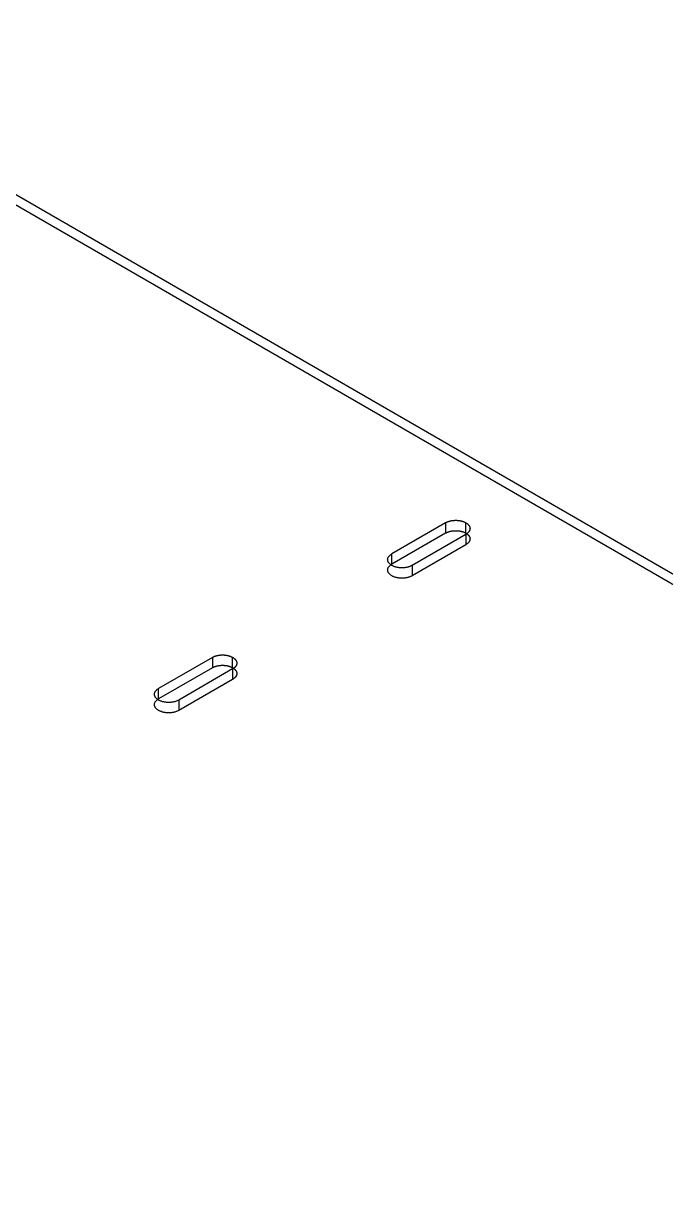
# Model space of a CAD drawing. Header units: inches. Extents: x 4 to 268, y 4 to 172.
# Drawn here: x 88.15 to 92.48, y 27.05 to 34.89 of the extents above; entities that cross this region are included whole.
import ezdxf

# ---------------------------------------------------------------- set-up
doc = ezdxf.new("R2010")
doc.units = ezdxf.units.IN
doc.header["$MEASUREMENT"] = 0

msp = doc.modelspace()

# ---------------------------------------------------------------- linework, layer by layer
at = {"layer": 'OUTLINE'}
for p, q in [((86.0963, 34.8889), (101.9302, 25.7469)), ((86.0963, 34.8191), (101.9302, 25.6771)), ((90.9948, 31.5212), (90.632, 31.3117)), ((90.9948, 31.5212), (90.9965, 31.5221)), ((90.9948, 31.5212), (90.9948, 31.4514)), ((90.9965, 31.5221), (90.9983, 31.5231)), ((90.9983, 31.5231), (91, 31.524)), ((91, 31.524), (91.0018, 31.5248)), ((91.0018, 31.5248), (91.0037, 31.5257)), ((91.0037, 31.5257), (91.0056, 31.5265)), ((91.0056, 31.5265), (91.0075, 31.5273)), ((91.0075, 31.5273), (91.0094, 31.5281)), ((91.0094, 31.5281), (91.0114, 31.5288)), ((91.0114, 31.5288), (91.0134, 31.5295)), ((91.0134, 31.5295), (91.0154, 31.5302)), ((91.0154, 31.5302), (91.0175, 31.5309)), ((91.0175, 31.5309), (91.0196, 31.5315)), ((91.0196, 31.5315), (91.0217, 31.5321)), ((91.0217, 31.5321), (91.0239, 31.5327)), ((91.0239, 31.5327), (91.026, 31.5332)), ((91.026, 31.5332), (91.0282, 31.5337)), ((91.0282, 31.5337), (91.0304, 31.5342)), ((91.0304, 31.5342), (91.0327, 31.5346)), ((91.0327, 31.5346), (91.0349, 31.5351)), ((91.0349, 31.5351), (91.0372, 31.5354)), ((91.0372, 31.5354), (91.0395, 31.5358)), ((91.0395, 31.5358), (91.0418, 31.5361)), ((91.0418, 31.5361), (91.0441, 31.5364)), ((91.0441, 31.5364), (91.0464, 31.5366)), ((91.0464, 31.5366), (91.0487, 31.5368)), ((91.0487, 31.5368), (91.0511, 31.537)), ((91.0511, 31.537), (91.0534, 31.5372)), ((91.0534, 31.5372), (91.0558, 31.5373)), ((91.0558, 31.5373), (91.0581, 31.5374)), ((91.0581, 31.5374), (91.0605, 31.5374)), ((91.0605, 31.5374), (91.0629, 31.5374)), ((91.0629, 31.5374), (91.0652, 31.5374)), ((91.0652, 31.5374), (91.0676, 31.5374)), ((91.0676, 31.5374), (91.0699, 31.5373)), ((91.0699, 31.5373), (91.0723, 31.5372)), ((91.0723, 31.5372), (91.0746, 31.537)), ((91.0746, 31.537), (91.077, 31.5368)), ((91.077, 31.5368), (91.0793, 31.5366)), ((91.0793, 31.5366), (91.0816, 31.5364)), ((91.0816, 31.5364), (91.0839, 31.5361)), ((91.0839, 31.5361), (91.0862, 31.5358)), ((91.0862, 31.5358), (91.0885, 31.5354)), ((91.0885, 31.5354), (91.0908, 31.5351)), ((91.0908, 31.5351), (91.093, 31.5346)), ((91.093, 31.5346), (91.0953, 31.5342)), ((91.0953, 31.5342), (91.0975, 31.5337)), ((91.0975, 31.5337), (91.0997, 31.5332)), ((91.0997, 31.5332), (91.1018, 31.5327)), ((91.1018, 31.5327), (91.104, 31.5321)), ((91.104, 31.5321), (91.1061, 31.5315)), ((91.1061, 31.5315), (91.1082, 31.5309)), ((91.1082, 31.5309), (91.1103, 31.5302)), ((91.1103, 31.5302), (91.1123, 31.5295)), ((91.1123, 31.5295), (91.1143, 31.5288)), ((91.1143, 31.5288), (91.1163, 31.5281)), ((91.1163, 31.5281), (91.1183, 31.5273)), ((91.1183, 31.5273), (91.1202, 31.5265)), ((91.1202, 31.5265), (91.122, 31.5257)), ((91.122, 31.5257), (91.1239, 31.5248)), ((91.1239, 31.5248), (91.1257, 31.524)), ((91.1257, 31.524), (91.1275, 31.5231)), ((91.1275, 31.5231), (91.1292, 31.5221)), ((91.1292, 31.5221), (91.1309, 31.5212)), ((91.1309, 31.4514), (91.1309, 31.5212)), ((91.1309, 31.5212), (91.1325, 31.5202)), ((91.1325, 31.5202), (91.1341, 31.5192)), ((91.1341, 31.5192), (91.1357, 31.5182)), ((91.1357, 31.5182), (91.1372, 31.5171)), ((91.1372, 31.5171), (91.1387, 31.5161)), ((91.1387, 31.5161), (91.1401, 31.515)), ((91.1401, 31.515), (91.1415, 31.5139)), ((91.1415, 31.5139), (91.1428, 31.5128)), ((91.1428, 31.5128), (91.1441, 31.5116)), ((91.1441, 31.5116), (91.1454, 31.5105)), ((91.1454, 31.5105), (91.1466, 31.5093)), ((90.9948, 31.4514), (90.632, 31.2419)), ((91.1309, 31.4426), (90.7681, 31.2332)), ((90.9948, 31.4514), (90.9965, 31.4523)), ((90.9965, 31.4523), (90.9983, 31.4532)), ((90.9983, 31.4532), (91, 31.4541)), ((91, 31.4541), (91.0018, 31.455)), ((91.0018, 31.455), (91.0037, 31.4559)), ((91.0037, 31.4559), (91.0056, 31.4567)), ((91.0056, 31.4567), (91.0075, 31.4575)), ((91.0075, 31.4575), (91.0094, 31.4583)), ((91.0094, 31.4583), (91.0114, 31.459)), ((91.0114, 31.459), (91.0134, 31.4597)), ((91.0134, 31.4597), (91.0154, 31.4604)), ((91.0154, 31.4604), (91.0175, 31.4611)), ((91.0175, 31.4611), (91.0196, 31.4617)), ((91.0196, 31.4617), (91.0217, 31.4623)), ((91.0217, 31.4623), (91.0239, 31.4629)), ((91.0239, 31.4629), (91.026, 31.4634)), ((91.026, 31.4634), (91.0282, 31.4639)), ((91.0282, 31.4639), (91.0304, 31.4644)), ((91.0304, 31.4644), (91.0327, 31.4648)), ((91.0327, 31.4648), (91.0349, 31.4652)), ((91.0349, 31.4652), (91.0372, 31.4656)), ((91.0372, 31.4656), (91.0395, 31.466)), ((91.0395, 31.466), (91.0418, 31.4663)), ((91.0418, 31.4663), (91.0441, 31.4666)), ((91.0441, 31.4666), (91.0464, 31.4668)), ((91.0464, 31.4668), (91.0487, 31.467)), ((91.0487, 31.467), (91.0511, 31.4672)), ((91.0511, 31.4672), (91.0534, 31.4674)), ((91.0534, 31.4674), (91.0558, 31.4675)), ((91.0558, 31.4675), (91.0581, 31.4676)), ((91.0581, 31.4676), (91.0605, 31.4676)), ((91.0605, 31.4676), (91.0629, 31.4676)), ((91.0629, 31.4676), (91.0652, 31.4676)), ((91.0652, 31.4676), (91.0676, 31.4676)), ((91.0676, 31.4676), (91.0699, 31.4675)), ((91.0699, 31.4675), (91.0723, 31.4674)), ((91.0723, 31.4674), (91.0746, 31.4672)), ((91.0746, 31.4672), (91.077, 31.467)), ((91.077, 31.467), (91.0793, 31.4668)), ((91.0793, 31.4668), (91.0816, 31.4666)), ((91.0816, 31.4666), (91.0839, 31.4663)), ((91.0839, 31.4663), (91.0862, 31.466)), ((91.0862, 31.466), (91.0885, 31.4656)), ((91.0885, 31.4656), (91.0908, 31.4652)), ((91.0908, 31.4652), (91.093, 31.4648)), ((91.093, 31.4648), (91.0953, 31.4644)), ((91.0953, 31.4644), (91.0975, 31.4639)), ((91.0975, 31.4639), (91.0997, 31.4634)), ((91.0997, 31.4634), (91.1018, 31.4629)), ((91.1018, 31.4629), (91.104, 31.4623)), ((91.104, 31.4623), (91.1061, 31.4617)), ((91.1061, 31.4617), (91.1082, 31.4611)), ((91.1082, 31.4611), (91.1103, 31.4604)), ((91.1103, 31.4604), (91.1123, 31.4597)), ((91.1123, 31.4597), (91.1143, 31.459)), ((91.1143, 31.459), (91.1163, 31.4583)), ((91.1163, 31.4583), (91.1183, 31.4575)), ((91.1183, 31.4575), (91.1202, 31.4567)), ((91.1202, 31.4567), (91.122, 31.4559)), ((91.122, 31.4559), (91.1239, 31.455)), ((91.1239, 31.455), (91.1257, 31.4541)), ((91.1257, 31.4541), (91.1275, 31.4532)), ((91.1275, 31.4532), (91.1292, 31.4523)), ((91.1292, 31.4523), (91.1309, 31.4514)), ((91.1309, 31.4514), (91.1325, 31.4504)), ((91.1325, 31.4436), (91.1309, 31.4426)), ((91.1309, 31.4426), (91.1309, 31.3728)), ((91.1325, 31.4504), (91.1341, 31.4494)), ((91.1341, 31.4446), (91.1325, 31.4436)), ((91.1341, 31.4494), (91.1357, 31.4484)), ((91.1357, 31.4456), (91.1341, 31.4446)), ((91.1357, 31.4484), (91.1372, 31.4473)), ((91.1372, 31.4467), (91.1357, 31.4456)), ((91.1387, 31.4477), (91.1372, 31.4467)), ((91.1372, 31.4473), (91.1387, 31.4463)), ((91.1401, 31.4488), (91.1387, 31.4477)), ((91.1387, 31.4463), (91.1401, 31.4452)), ((91.1415, 31.4499), (91.1401, 31.4488)), ((91.1401, 31.4452), (91.1415, 31.4441)), ((91.1428, 31.451), (91.1415, 31.4499)), ((91.1415, 31.4441), (91.1428, 31.4429)), ((91.1441, 31.4522), (91.1428, 31.451)), ((91.1428, 31.4429), (91.1441, 31.4418)), ((91.1454, 31.4533), (91.1441, 31.4522)), ((91.1441, 31.4418), (91.1454, 31.4406)), ((91.1466, 31.4545), (91.1454, 31.4533)), ((91.1454, 31.4406), (91.1466, 31.4395)), ((91.1466, 31.5093), (91.1477, 31.5081)), ((91.1477, 31.4557), (91.1466, 31.4545)), ((91.1466, 31.4395), (91.1477, 31.4383)), ((91.1477, 31.5081), (91.1488, 31.5069)), ((91.1488, 31.4569), (91.1477, 31.4557)), ((91.1477, 31.4383), (91.1488, 31.4371)), ((91.1488, 31.5069), (91.1498, 31.5057)), ((91.1498, 31.4582), (91.1488, 31.4569)), ((91.1488, 31.4371), (91.1498, 31.4358)), ((91.1498, 31.5057), (91.1508, 31.5044)), ((91.1508, 31.4594), (91.1498, 31.4582)), ((91.1498, 31.4358), (91.1508, 31.4346)), ((91.1508, 31.5044), (91.1517, 31.5032)), ((91.1517, 31.4606), (91.1508, 31.4594)), ((91.1508, 31.4346), (91.1517, 31.4333)), ((91.1517, 31.5032), (91.1526, 31.5019)), ((91.1526, 31.4619), (91.1517, 31.4606)), ((91.1517, 31.4333), (91.1526, 31.4321)), ((91.1526, 31.5019), (91.1534, 31.5006)), ((91.1534, 31.4632), (91.1526, 31.4619)), ((91.1526, 31.4321), (91.1534, 31.4308)), ((91.1534, 31.5006), (91.1542, 31.4993)), ((91.1542, 31.4645), (91.1534, 31.4632)), ((91.1542, 31.4993), (91.1549, 31.498)), ((91.1549, 31.4658), (91.1542, 31.4645)), ((91.1549, 31.498), (91.1556, 31.4967)), ((91.1556, 31.4671), (91.1549, 31.4658)), ((91.1556, 31.4967), (91.1562, 31.4954)), ((91.1562, 31.4684), (91.1556, 31.4671)), ((91.1562, 31.4954), (91.1567, 31.4941)), ((91.1567, 31.4697), (91.1562, 31.4684)), ((91.1567, 31.4941), (91.1572, 31.4927)), ((91.1572, 31.4711), (91.1567, 31.4697)), ((91.1572, 31.4927), (91.1576, 31.4914)), ((91.1576, 31.4724), (91.1572, 31.4711)), ((91.1576, 31.4914), (91.158, 31.4901)), ((91.158, 31.4738), (91.1576, 31.4724)), ((91.158, 31.4901), (91.1583, 31.4887)), ((91.1583, 31.4751), (91.158, 31.4738)), ((91.1583, 31.4887), (91.1586, 31.4873)), ((91.1586, 31.4765), (91.1583, 31.4751)), ((91.1586, 31.4873), (91.1588, 31.486)), ((91.1588, 31.4778), (91.1586, 31.4765)), ((91.1588, 31.486), (91.1589, 31.4846)), ((91.1589, 31.4792), (91.1588, 31.4778)), ((91.1589, 31.4846), (91.159, 31.4833)), ((91.159, 31.4805), (91.1589, 31.4792)), ((91.159, 31.4833), (91.1591, 31.4819)), ((91.1591, 31.4819), (91.159, 31.4805)), ((91.1309, 31.3728), (90.7681, 31.1633)), ((91.1325, 31.3738), (91.1309, 31.3728)), ((91.1341, 31.3748), (91.1325, 31.3738)), ((91.1357, 31.3758), (91.1341, 31.3748)), ((91.1372, 31.3768), (91.1357, 31.3758)), ((91.1387, 31.3779), (91.1372, 31.3768)), ((91.1401, 31.379), (91.1387, 31.3779)), ((91.1415, 31.3801), (91.1401, 31.379)), ((91.1428, 31.3812), (91.1415, 31.3801)), ((91.1441, 31.3824), (91.1428, 31.3812)), ((91.1454, 31.3835), (91.1441, 31.3824)), ((91.1466, 31.3847), (91.1454, 31.3835)), ((91.1477, 31.3859), (91.1466, 31.3847)), ((91.1488, 31.3871), (91.1477, 31.3859)), ((91.1498, 31.3883), (91.1488, 31.3871)), ((91.1508, 31.3896), (91.1498, 31.3883)), ((91.1517, 31.3908), (91.1508, 31.3896)), ((91.1526, 31.3921), (91.1517, 31.3908)), ((91.1534, 31.3934), (91.1526, 31.3921)), ((91.1534, 31.4308), (91.1542, 31.4295)), ((91.1542, 31.3947), (91.1534, 31.3934)), ((91.1542, 31.4295), (91.1549, 31.4282)), ((91.1549, 31.396), (91.1542, 31.3947)), ((91.1549, 31.4282), (91.1556, 31.4269)), ((91.1556, 31.3973), (91.1549, 31.396)), ((91.1556, 31.4269), (91.1562, 31.4256)), ((91.1562, 31.3986), (91.1556, 31.3973)), ((91.1562, 31.4256), (91.1567, 31.4243)), ((91.1567, 31.3999), (91.1562, 31.3986)), ((91.1567, 31.4243), (91.1572, 31.4229)), ((91.1572, 31.4012), (91.1567, 31.3999)), ((91.1572, 31.4229), (91.1576, 31.4216)), ((91.1576, 31.4026), (91.1572, 31.4012)), ((91.1576, 31.4216), (91.158, 31.4202)), ((91.158, 31.4039), (91.1576, 31.4026)), ((91.158, 31.4202), (91.1583, 31.4189)), ((91.1583, 31.4053), (91.158, 31.4039)), ((91.1583, 31.4189), (91.1586, 31.4175)), ((91.1586, 31.4066), (91.1583, 31.4053)), ((91.1586, 31.4175), (91.1588, 31.4162)), ((91.1588, 31.408), (91.1586, 31.4066)), ((91.1588, 31.4162), (91.1589, 31.4148)), ((91.1589, 31.4094), (91.1588, 31.408)), ((91.1589, 31.4148), (91.159, 31.4134)), ((91.159, 31.4107), (91.1589, 31.4094)), ((91.159, 31.4134), (91.1591, 31.4121)), ((91.1591, 31.4121), (91.159, 31.4107)), ((90.6039, 31.2724), (90.604, 31.2752)), ((90.604, 31.2752), (90.6043, 31.2779)), ((90.6043, 31.2779), (90.6049, 31.2806)), ((90.6049, 31.2806), (90.6057, 31.2833)), ((90.6057, 31.2833), (90.6067, 31.2859)), ((90.6067, 31.2859), (90.608, 31.2886)), ((90.608, 31.2886), (90.6095, 31.2911)), ((90.6095, 31.2911), (90.6112, 31.2937)), ((90.6112, 31.2937), (90.6131, 31.2962)), ((90.6131, 31.2962), (90.6152, 31.2986)), ((90.6152, 31.2986), (90.6175, 31.301)), ((90.6175, 31.301), (90.6201, 31.3033)), ((90.6201, 31.3033), (90.6228, 31.3055)), ((90.6228, 31.3055), (90.6257, 31.3077)), ((90.6257, 31.3077), (90.6288, 31.3097)), ((90.6288, 31.3097), (90.632, 31.3117)), ((90.632, 31.2419), (90.632, 31.3117)), ((90.604, 31.2697), (90.6039, 31.2724)), ((90.6039, 31.2026), (90.604, 31.2053)), ((90.604, 31.1999), (90.6039, 31.2026)), ((90.6043, 31.267), (90.604, 31.2697)), ((90.604, 31.2053), (90.6043, 31.2081)), ((90.6043, 31.1972), (90.604, 31.1999)), ((90.6049, 31.2643), (90.6043, 31.267)), ((90.6043, 31.2081), (90.6049, 31.2108)), ((90.6049, 31.1945), (90.6043, 31.1972)), ((90.6057, 31.2616), (90.6049, 31.2643)), ((90.6049, 31.2108), (90.6057, 31.2135)), ((90.6067, 31.2589), (90.6057, 31.2616)), ((90.6057, 31.2135), (90.6067, 31.2161)), ((90.608, 31.2563), (90.6067, 31.2589)), ((90.6067, 31.2161), (90.608, 31.2187)), ((90.6095, 31.2537), (90.608, 31.2563)), ((90.608, 31.2187), (90.6095, 31.2213)), ((90.6112, 31.2512), (90.6095, 31.2537)), ((90.6095, 31.2213), (90.6112, 31.2239)), ((90.6131, 31.2487), (90.6112, 31.2512)), ((90.6112, 31.2239), (90.6131, 31.2264)), ((90.6152, 31.2463), (90.6131, 31.2487)), ((90.6131, 31.2264), (90.6152, 31.2288)), ((90.6175, 31.2439), (90.6152, 31.2463)), ((90.6152, 31.2288), (90.6175, 31.2312)), ((90.6201, 31.2416), (90.6175, 31.2439)), ((90.6175, 31.2312), (90.6201, 31.2335)), ((90.6228, 31.2393), (90.6201, 31.2416)), ((90.6201, 31.2335), (90.6228, 31.2357)), ((90.6257, 31.2372), (90.6228, 31.2393)), ((90.6228, 31.2357), (90.6257, 31.2379)), ((90.6257, 31.2379), (90.6288, 31.2399)), ((90.6288, 31.2351), (90.6257, 31.2372)), ((90.6288, 31.2399), (90.632, 31.2419)), ((90.632, 31.2332), (90.6288, 31.2351)), ((90.6355, 31.2313), (90.632, 31.2332)), ((90.639, 31.2295), (90.6355, 31.2313)), ((90.6428, 31.2278), (90.639, 31.2295)), ((90.6466, 31.2263), (90.6428, 31.2278)), ((90.6506, 31.2248), (90.6466, 31.2263)), ((90.6547, 31.2235), (90.6506, 31.2248)), ((90.6589, 31.2222), (90.6547, 31.2235)), ((90.6632, 31.2211), (90.6589, 31.2222)), ((90.6677, 31.2201), (90.6632, 31.2211)), ((90.6721, 31.2193), (90.6677, 31.2201)), ((90.6767, 31.2186), (90.6721, 31.2193)), ((90.6813, 31.218), (90.6767, 31.2186)), ((90.6859, 31.2175), (90.6813, 31.218)), ((90.6906, 31.2172), (90.6859, 31.2175)), ((90.6953, 31.217), (90.6906, 31.2172)), ((90.7001, 31.2169), (90.6953, 31.217)), ((90.7048, 31.217), (90.7001, 31.2169)), ((90.7095, 31.2172), (90.7048, 31.217)), ((90.7142, 31.2175), (90.7095, 31.2172)), ((90.7188, 31.218), (90.7142, 31.2175)), ((90.7234, 31.2186), (90.7188, 31.218)), ((90.728, 31.2193), (90.7234, 31.2186)), ((90.7325, 31.2201), (90.728, 31.2193)), ((90.7369, 31.2211), (90.7325, 31.2201)), ((90.7412, 31.2222), (90.7369, 31.2211)), ((90.7454, 31.2235), (90.7412, 31.2222)), ((90.7495, 31.2248), (90.7454, 31.2235)), ((90.7535, 31.2263), (90.7495, 31.2248)), ((90.7574, 31.2278), (90.7535, 31.2263)), ((90.7611, 31.2295), (90.7574, 31.2278)), ((90.7647, 31.2313), (90.7611, 31.2295)), ((90.7681, 31.2332), (90.7647, 31.2313)), ((90.7681, 31.2332), (90.7681, 31.1633)), ((90.6057, 31.1918), (90.6049, 31.1945)), ((90.6067, 31.1891), (90.6057, 31.1918)), ((90.608, 31.1865), (90.6067, 31.1891)), ((90.6095, 31.1839), (90.608, 31.1865)), ((90.6112, 31.1814), (90.6095, 31.1839)), ((90.6131, 31.1789), (90.6112, 31.1814)), ((90.6152, 31.1764), (90.6131, 31.1789)), ((90.6175, 31.1741), (90.6152, 31.1764)), ((90.6201, 31.1718), (90.6175, 31.1741)), ((90.6228, 31.1695), (90.6201, 31.1718)), ((90.6257, 31.1674), (90.6228, 31.1695)), ((90.6288, 31.1653), (90.6257, 31.1674)), ((90.632, 31.1633), (90.6288, 31.1653)), ((90.6355, 31.1615), (90.632, 31.1633)), ((90.639, 31.1597), (90.6355, 31.1615)), ((90.6428, 31.158), (90.639, 31.1597)), ((90.6466, 31.1564), (90.6428, 31.158)), ((90.6506, 31.155), (90.6466, 31.1564)), ((90.6547, 31.1536), (90.6506, 31.155)), ((90.6589, 31.1524), (90.6547, 31.1536)), ((90.6632, 31.1513), (90.6589, 31.1524)), ((90.6677, 31.1503), (90.6632, 31.1513)), ((90.6721, 31.1495), (90.6677, 31.1503)), ((90.6767, 31.1487), (90.6721, 31.1495)), ((90.6813, 31.1481), (90.6767, 31.1487)), ((90.6859, 31.1477), (90.6813, 31.1481)), ((90.6906, 31.1473), (90.6859, 31.1477)), ((90.6953, 31.1471), (90.6906, 31.1473)), ((90.7001, 31.1471), (90.6953, 31.1471)), ((90.7048, 31.1471), (90.7001, 31.1471)), ((90.7095, 31.1473), (90.7048, 31.1471)), ((90.7142, 31.1477), (90.7095, 31.1473)), ((90.7188, 31.1481), (90.7142, 31.1477)), ((90.7234, 31.1487), (90.7188, 31.1481)), ((90.728, 31.1495), (90.7234, 31.1487)), ((90.7325, 31.1503), (90.728, 31.1495)), ((90.7369, 31.1513), (90.7325, 31.1503)), ((90.7412, 31.1524), (90.7369, 31.1513)), ((90.7454, 31.1536), (90.7412, 31.1524)), ((90.7495, 31.155), (90.7454, 31.1536)), ((90.7535, 31.1564), (90.7495, 31.155)), ((90.7574, 31.158), (90.7535, 31.1564)), ((90.7611, 31.1597), (90.7574, 31.158)), ((90.7647, 31.1615), (90.7611, 31.1597)), ((90.7681, 31.1633), (90.7647, 31.1615)), ((89.4227, 30.6135), (89.0599, 30.404)), ((89.4227, 30.6135), (89.4244, 30.6144)), ((89.4227, 30.6135), (89.4227, 30.5437)), ((89.4244, 30.6144), (89.4261, 30.6154)), ((89.4261, 30.6154), (89.4279, 30.6163)), ((89.4279, 30.6163), (89.4297, 30.6171)), ((89.4297, 30.6171), (89.4316, 30.618)), ((89.4316, 30.618), (89.4334, 30.6188)), ((89.4334, 30.6188), (89.4353, 30.6196)), ((89.4353, 30.6196), (89.4373, 30.6204)), ((89.4373, 30.6204), (89.4393, 30.6211)), ((89.4393, 30.6211), (89.4413, 30.6219)), ((89.4413, 30.6219), (89.4433, 30.6225)), ((89.4433, 30.6225), (89.4454, 30.6232)), ((89.4454, 30.6232), (89.4475, 30.6238)), ((89.4475, 30.6238), (89.4496, 30.6244)), ((89.4496, 30.6244), (89.4518, 30.625)), ((89.4518, 30.625), (89.4539, 30.6255)), ((89.4539, 30.6255), (89.4561, 30.626)), ((89.4561, 30.626), (89.4583, 30.6265)), ((89.4583, 30.6265), (89.4606, 30.627)), ((89.4606, 30.627), (89.4628, 30.6274)), ((89.4628, 30.6274), (89.4651, 30.6277)), ((89.4651, 30.6277), (89.4674, 30.6281)), ((89.4674, 30.6281), (89.4697, 30.6284)), ((89.4697, 30.6284), (89.472, 30.6287)), ((89.472, 30.6287), (89.4743, 30.6289)), ((89.4743, 30.6289), (89.4766, 30.6292)), ((89.4766, 30.6292), (89.479, 30.6293)), ((89.479, 30.6293), (89.4813, 30.6295)), ((89.4813, 30.6295), (89.4837, 30.6296)), ((89.4837, 30.6296), (89.486, 30.6297)), ((89.486, 30.6297), (89.4884, 30.6297)), ((89.4884, 30.6297), (89.4907, 30.6298)), ((89.4907, 30.6298), (89.4931, 30.6297)), ((89.4931, 30.6297), (89.4955, 30.6297)), ((89.4955, 30.6297), (89.4978, 30.6296)), ((89.4978, 30.6296), (89.5002, 30.6295)), ((89.5002, 30.6295), (89.5025, 30.6293)), ((89.5025, 30.6293), (89.5049, 30.6292)), ((89.5049, 30.6292), (89.5072, 30.6289)), ((89.5072, 30.6289), (89.5095, 30.6287)), ((89.5095, 30.6287), (89.5118, 30.6284)), ((89.5118, 30.6284), (89.5141, 30.6281)), ((89.5141, 30.6281), (89.5164, 30.6277)), ((89.5164, 30.6277), (89.5187, 30.6274)), ((89.5187, 30.6274), (89.5209, 30.627)), ((89.5209, 30.627), (89.5231, 30.6265)), ((89.5231, 30.6265), (89.5254, 30.626)), ((89.5254, 30.626), (89.5276, 30.6255)), ((89.5276, 30.6255), (89.5297, 30.625)), ((89.5297, 30.625), (89.5319, 30.6244)), ((89.5319, 30.6244), (89.534, 30.6238)), ((89.534, 30.6238), (89.5361, 30.6232)), ((89.5361, 30.6232), (89.5382, 30.6225)), ((89.5382, 30.6225), (89.5402, 30.6219)), ((89.5402, 30.6219), (89.5422, 30.6211)), ((89.5422, 30.6211), (89.5442, 30.6204)), ((89.5442, 30.6204), (89.5461, 30.6196)), ((89.5461, 30.6196), (89.548, 30.6188)), ((89.548, 30.6188), (89.5499, 30.618)), ((89.5499, 30.618), (89.5518, 30.6171)), ((89.5518, 30.6171), (89.5536, 30.6163)), ((89.5536, 30.6163), (89.5553, 30.6154)), ((89.5553, 30.6154), (89.5571, 30.6144)), ((89.5571, 30.6144), (89.5588, 30.6135)), ((89.5588, 30.6135), (89.5604, 30.6125)), ((89.5588, 30.5437), (89.5588, 30.6135)), ((89.5604, 30.6125), (89.562, 30.6115)), ((89.562, 30.6115), (89.5636, 30.6105)), ((89.5636, 30.6105), (89.5651, 30.6095)), ((89.5651, 30.6095), (89.5666, 30.6084)), ((89.5666, 30.6084), (89.568, 30.6073)), ((89.568, 30.6073), (89.5694, 30.6062)), ((89.5694, 30.6062), (89.5707, 30.6051)), ((89.5707, 30.6051), (89.572, 30.6039)), ((89.572, 30.6039), (89.5733, 30.6028)), ((89.5733, 30.6028), (89.5744, 30.6016)), ((89.5744, 30.6016), (89.5756, 30.6004)), ((89.5756, 30.6004), (89.5767, 30.5992)), ((89.5767, 30.5992), (89.5777, 30.598)), ((89.5777, 30.598), (89.5787, 30.5967)), ((89.5787, 30.5967), (89.5796, 30.5955)), ((89.5796, 30.5955), (89.5805, 30.5942)), ((89.5805, 30.5942), (89.5813, 30.5929)), ((89.5813, 30.5929), (89.5821, 30.5916)), ((89.5821, 30.5916), (89.5828, 30.5903)), ((89.5828, 30.5903), (89.5835, 30.589)), ((89.5835, 30.589), (89.5841, 30.5877)), ((89.5841, 30.5877), (89.5846, 30.5864)), ((89.5846, 30.5864), (89.5851, 30.585)), ((89.5851, 30.585), (89.5855, 30.5837)), ((89.5855, 30.5837), (89.5859, 30.5824)), ((89.5859, 30.5824), (89.5862, 30.581)), ((89.5862, 30.581), (89.5865, 30.5797)), ((89.5865, 30.5797), (89.5867, 30.5783)), ((89.5867, 30.5701), (89.5865, 30.5688)), ((89.5867, 30.5783), (89.5868, 30.5769)), ((89.5868, 30.5715), (89.5867, 30.5701)), ((89.5868, 30.5769), (89.5869, 30.5756)), ((89.5869, 30.5729), (89.5868, 30.5715)), ((89.5869, 30.5756), (89.5869, 30.5742)), ((89.5869, 30.5742), (89.5869, 30.5729)), ((89.4227, 30.5437), (89.0599, 30.3342)), ((89.5588, 30.5349), (89.196, 30.3255)), ((89.4227, 30.5437), (89.4244, 30.5446)), ((89.4244, 30.5446), (89.4261, 30.5455)), ((89.4261, 30.5455), (89.4279, 30.5464)), ((89.4279, 30.5464), (89.4297, 30.5473)), ((89.4297, 30.5473), (89.4316, 30.5482)), ((89.4316, 30.5482), (89.4334, 30.549)), ((89.4334, 30.549), (89.4353, 30.5498)), ((89.4353, 30.5498), (89.4373, 30.5506)), ((89.4373, 30.5506), (89.4393, 30.5513)), ((89.4393, 30.5513), (89.4413, 30.552)), ((89.4413, 30.552), (89.4433, 30.5527)), ((89.4433, 30.5527), (89.4454, 30.5534)), ((89.4454, 30.5534), (89.4475, 30.554)), ((89.4475, 30.554), (89.4496, 30.5546)), ((89.4496, 30.5546), (89.4518, 30.5552)), ((89.4518, 30.5552), (89.4539, 30.5557)), ((89.4539, 30.5557), (89.4561, 30.5562)), ((89.4561, 30.5562), (89.4583, 30.5567)), ((89.4583, 30.5567), (89.4606, 30.5571)), ((89.4606, 30.5571), (89.4628, 30.5575)), ((89.4628, 30.5575), (89.4651, 30.5579)), ((89.4651, 30.5579), (89.4674, 30.5583)), ((89.4674, 30.5583), (89.4697, 30.5586)), ((89.4697, 30.5586), (89.472, 30.5589)), ((89.472, 30.5589), (89.4743, 30.5591)), ((89.4743, 30.5591), (89.4766, 30.5593)), ((89.4766, 30.5593), (89.479, 30.5595)), ((89.479, 30.5595), (89.4813, 30.5597)), ((89.4813, 30.5597), (89.4837, 30.5598)), ((89.4837, 30.5598), (89.486, 30.5599)), ((89.486, 30.5599), (89.4884, 30.5599)), ((89.4884, 30.5599), (89.4907, 30.5599)), ((89.4907, 30.5599), (89.4931, 30.5599)), ((89.4931, 30.5599), (89.4955, 30.5599)), ((89.4955, 30.5599), (89.4978, 30.5598)), ((89.4978, 30.5598), (89.5002, 30.5597)), ((89.5002, 30.5597), (89.5025, 30.5595)), ((89.5025, 30.5595), (89.5049, 30.5593)), ((89.5049, 30.5593), (89.5072, 30.5591)), ((89.5072, 30.5591), (89.5095, 30.5589)), ((89.5095, 30.5589), (89.5118, 30.5586)), ((89.5118, 30.5586), (89.5141, 30.5583)), ((89.5141, 30.5583), (89.5164, 30.5579)), ((89.5164, 30.5579), (89.5187, 30.5575)), ((89.5187, 30.5575), (89.5209, 30.5571)), ((89.5209, 30.5571), (89.5231, 30.5567)), ((89.5231, 30.5567), (89.5254, 30.5562)), ((89.5254, 30.5562), (89.5276, 30.5557)), ((89.5276, 30.5557), (89.5297, 30.5552)), ((89.5297, 30.5552), (89.5319, 30.5546)), ((89.5319, 30.5546), (89.534, 30.554)), ((89.534, 30.554), (89.5361, 30.5534)), ((89.5361, 30.5534), (89.5382, 30.5527)), ((89.5382, 30.5527), (89.5402, 30.552)), ((89.5402, 30.552), (89.5422, 30.5513)), ((89.5422, 30.5513), (89.5442, 30.5506)), ((89.5442, 30.5506), (89.5461, 30.5498)), ((89.5461, 30.5498), (89.548, 30.549)), ((89.548, 30.549), (89.5499, 30.5482)), ((89.5499, 30.5482), (89.5518, 30.5473)), ((89.5518, 30.5473), (89.5536, 30.5464)), ((89.5536, 30.5464), (89.5553, 30.5455)), ((89.5553, 30.5455), (89.5571, 30.5446)), ((89.5571, 30.5446), (89.5588, 30.5437)), ((89.5588, 30.5437), (89.5604, 30.5427)), ((89.5604, 30.5359), (89.5588, 30.5349)), ((89.5588, 30.5349), (89.5588, 30.4651)), ((89.5604, 30.5427), (89.562, 30.5417)), ((89.562, 30.5369), (89.5604, 30.5359)), ((89.562, 30.5417), (89.5636, 30.5407)), ((89.5636, 30.5379), (89.562, 30.5369)), ((89.5636, 30.5407), (89.5651, 30.5396)), ((89.5651, 30.539), (89.5636, 30.5379)), ((89.5666, 30.54), (89.5651, 30.539)), ((89.5651, 30.5396), (89.5666, 30.5386)), ((89.568, 30.5411), (89.5666, 30.54)), ((89.5666, 30.5386), (89.568, 30.5375)), ((89.5694, 30.5422), (89.568, 30.5411)), ((89.568, 30.5375), (89.5694, 30.5364)), ((89.5707, 30.5434), (89.5694, 30.5422)), ((89.5694, 30.5364), (89.5707, 30.5352)), ((89.572, 30.5445), (89.5707, 30.5434)), ((89.5707, 30.5352), (89.572, 30.5341)), ((89.5733, 30.5457), (89.572, 30.5445)), ((89.572, 30.5341), (89.5733, 30.5329)), ((89.5744, 30.5468), (89.5733, 30.5457)), ((89.5733, 30.5329), (89.5744, 30.5318)), ((89.5756, 30.548), (89.5744, 30.5468)), ((89.5744, 30.5318), (89.5756, 30.5306)), ((89.5767, 30.5492), (89.5756, 30.548)), ((89.5756, 30.5306), (89.5767, 30.5294)), ((89.5777, 30.5505), (89.5767, 30.5492)), ((89.5767, 30.5294), (89.5777, 30.5281)), ((89.5787, 30.5517), (89.5777, 30.5505)), ((89.5777, 30.5281), (89.5787, 30.5269)), ((89.5796, 30.553), (89.5787, 30.5517)), ((89.5787, 30.5269), (89.5796, 30.5256)), ((89.5805, 30.5542), (89.5796, 30.553)), ((89.5796, 30.5256), (89.5805, 30.5244)), ((89.5813, 30.5555), (89.5805, 30.5542)), ((89.5805, 30.5244), (89.5813, 30.5231)), ((89.5821, 30.5568), (89.5813, 30.5555)), ((89.5813, 30.5231), (89.5821, 30.5218)), ((89.5828, 30.5581), (89.5821, 30.5568)), ((89.5821, 30.5218), (89.5828, 30.5205)), ((89.5835, 30.5594), (89.5828, 30.5581)), ((89.5828, 30.5205), (89.5835, 30.5192)), ((89.5841, 30.5607), (89.5835, 30.5594)), ((89.5835, 30.5192), (89.5841, 30.5179)), ((89.5841, 30.4909), (89.5835, 30.4896)), ((89.5846, 30.562), (89.5841, 30.5607)), ((89.5841, 30.5179), (89.5846, 30.5166)), ((89.5846, 30.4922), (89.5841, 30.4909)), ((89.5851, 30.5634), (89.5846, 30.562)), ((89.5846, 30.5166), (89.5851, 30.5152)), ((89.5851, 30.4936), (89.5846, 30.4922)), ((89.5855, 30.5647), (89.5851, 30.5634)), ((89.5851, 30.5152), (89.5855, 30.5139)), ((89.5855, 30.4949), (89.5851, 30.4936)), ((89.5859, 30.5661), (89.5855, 30.5647)), ((89.5855, 30.5139), (89.5859, 30.5125)), ((89.5859, 30.4962), (89.5855, 30.4949)), ((89.5862, 30.5674), (89.5859, 30.5661)), ((89.5859, 30.5125), (89.5862, 30.5112)), ((89.5862, 30.4976), (89.5859, 30.4962)), ((89.5865, 30.5688), (89.5862, 30.5674)), ((89.5862, 30.5112), (89.5865, 30.5098)), ((89.5865, 30.4989), (89.5862, 30.4976)), ((89.5865, 30.5098), (89.5867, 30.5085)), ((89.5867, 30.5003), (89.5865, 30.4989)), ((89.5867, 30.5085), (89.5868, 30.5071)), ((89.5868, 30.5017), (89.5867, 30.5003)), ((89.5868, 30.5071), (89.5869, 30.5058)), ((89.5869, 30.503), (89.5868, 30.5017)), ((89.5869, 30.5058), (89.5869, 30.5044)), ((89.5869, 30.5044), (89.5869, 30.503)), ((89.5588, 30.4651), (89.196, 30.2557)), ((89.5604, 30.4661), (89.5588, 30.4651)), ((89.562, 30.4671), (89.5604, 30.4661)), ((89.5636, 30.4681), (89.562, 30.4671)), ((89.5651, 30.4692), (89.5636, 30.4681)), ((89.5666, 30.4702), (89.5651, 30.4692)), ((89.568, 30.4713), (89.5666, 30.4702)), ((89.5694, 30.4724), (89.568, 30.4713)), ((89.5707, 30.4735), (89.5694, 30.4724)), ((89.572, 30.4747), (89.5707, 30.4735)), ((89.5733, 30.4758), (89.572, 30.4747)), ((89.5744, 30.477), (89.5733, 30.4758)), ((89.5756, 30.4782), (89.5744, 30.477)), ((89.5767, 30.4794), (89.5756, 30.4782)), ((89.5777, 30.4806), (89.5767, 30.4794)), ((89.5787, 30.4819), (89.5777, 30.4806)), ((89.5796, 30.4831), (89.5787, 30.4819)), ((89.5805, 30.4844), (89.5796, 30.4831)), ((89.5813, 30.4857), (89.5805, 30.4844)), ((89.5821, 30.487), (89.5813, 30.4857)), ((89.5828, 30.4883), (89.5821, 30.487)), ((89.5835, 30.4896), (89.5828, 30.4883)), ((89.0317, 30.3647), (89.0319, 30.3675)), ((89.0319, 30.362), (89.0317, 30.3647)), ((89.0319, 30.3675), (89.0322, 30.3702)), ((89.0322, 30.3593), (89.0319, 30.362)), ((89.0322, 30.3702), (89.0328, 30.3729)), ((89.0328, 30.3566), (89.0322, 30.3593)), ((89.0328, 30.3729), (89.0336, 30.3756)), ((89.0336, 30.3539), (89.0328, 30.3566)), ((89.0336, 30.3756), (89.0346, 30.3782)), ((89.0346, 30.3513), (89.0336, 30.3539)), ((89.0346, 30.3782), (89.0359, 30.3809)), ((89.0359, 30.3486), (89.0346, 30.3513)), ((89.0359, 30.3809), (89.0374, 30.3835)), ((89.0374, 30.346), (89.0359, 30.3486)), ((89.0374, 30.3835), (89.0391, 30.386)), ((89.0391, 30.3435), (89.0374, 30.346)), ((89.0391, 30.386), (89.041, 30.3885)), ((89.041, 30.341), (89.0391, 30.3435)), ((89.041, 30.3885), (89.0431, 30.3909)), ((89.0431, 30.3386), (89.041, 30.341)), ((89.0431, 30.3909), (89.0454, 30.3933)), ((89.0454, 30.3362), (89.0431, 30.3386)), ((89.0454, 30.3933), (89.048, 30.3956)), ((89.048, 30.3339), (89.0454, 30.3362)), ((89.048, 30.3956), (89.0507, 30.3978)), ((89.0507, 30.3317), (89.048, 30.3339)), ((89.0507, 30.3978), (89.0536, 30.4)), ((89.0536, 30.4), (89.0567, 30.402)), ((89.0567, 30.402), (89.0599, 30.404)), ((89.0567, 30.3322), (89.0599, 30.3342)), ((89.0599, 30.3342), (89.0599, 30.404)), ((89.0317, 30.2949), (89.0319, 30.2977)), ((89.0319, 30.2922), (89.0317, 30.2949)), ((89.0319, 30.2977), (89.0322, 30.3004)), ((89.0322, 30.2895), (89.0319, 30.2922)), ((89.0322, 30.3004), (89.0328, 30.3031)), ((89.0328, 30.2868), (89.0322, 30.2895)), ((89.0328, 30.3031), (89.0336, 30.3058)), ((89.0336, 30.2841), (89.0328, 30.2868)), ((89.0336, 30.3058), (89.0346, 30.3084)), ((89.0346, 30.2814), (89.0336, 30.2841)), ((89.0346, 30.3084), (89.0359, 30.311)), ((89.0359, 30.2788), (89.0346, 30.2814)), ((89.0359, 30.311), (89.0374, 30.3136)), ((89.0374, 30.2762), (89.0359, 30.2788)), ((89.0374, 30.3136), (89.0391, 30.3162)), ((89.0391, 30.2737), (89.0374, 30.2762)), ((89.0391, 30.3162), (89.041, 30.3187)), ((89.041, 30.2712), (89.0391, 30.2737)), ((89.041, 30.3187), (89.0431, 30.3211)), ((89.0431, 30.2687), (89.041, 30.2712)), ((89.0431, 30.3211), (89.0454, 30.3235)), ((89.0454, 30.2664), (89.0431, 30.2687)), ((89.0454, 30.3235), (89.048, 30.3258)), ((89.048, 30.2641), (89.0454, 30.2664)), ((89.048, 30.3258), (89.0507, 30.328)), ((89.0507, 30.2618), (89.048, 30.2641)), ((89.0536, 30.3295), (89.0507, 30.3317)), ((89.0507, 30.328), (89.0536, 30.3302)), ((89.0536, 30.2597), (89.0507, 30.2618)), ((89.0536, 30.3302), (89.0567, 30.3322)), ((89.0567, 30.3274), (89.0536, 30.3295)), ((89.0567, 30.2576), (89.0536, 30.2597)), ((89.0599, 30.3255), (89.0567, 30.3274)), ((89.0599, 30.2557), (89.0567, 30.2576)), ((89.0633, 30.3236), (89.0599, 30.3255)), ((89.0633, 30.2538), (89.0599, 30.2557)), ((89.0669, 30.3218), (89.0633, 30.3236)), ((89.0706, 30.3201), (89.0669, 30.3218)), ((89.0745, 30.3186), (89.0706, 30.3201)), ((89.0785, 30.3171), (89.0745, 30.3186)), ((89.0826, 30.3158), (89.0785, 30.3171)), ((89.0868, 30.3145), (89.0826, 30.3158)), ((89.0911, 30.3134), (89.0868, 30.3145)), ((89.0955, 30.3125), (89.0911, 30.3134)), ((89.1, 30.3116), (89.0955, 30.3125)), ((89.1046, 30.3109), (89.1, 30.3116)), ((89.1092, 30.3103), (89.1046, 30.3109)), ((89.1138, 30.3098), (89.1092, 30.3103)), ((89.1185, 30.3095), (89.1138, 30.3098)), ((89.1232, 30.3093), (89.1185, 30.3095)), ((89.1279, 30.3092), (89.1232, 30.3093)), ((89.1327, 30.3093), (89.1279, 30.3092)), ((89.1374, 30.3095), (89.1327, 30.3093)), ((89.1421, 30.3098), (89.1374, 30.3095)), ((89.1467, 30.3103), (89.1421, 30.3098)), ((89.1513, 30.3109), (89.1467, 30.3103)), ((89.1559, 30.3116), (89.1513, 30.3109)), ((89.1604, 30.3125), (89.1559, 30.3116)), ((89.1648, 30.3134), (89.1604, 30.3125)), ((89.1691, 30.3145), (89.1648, 30.3134)), ((89.1733, 30.3158), (89.1691, 30.3145)), ((89.1774, 30.3171), (89.1733, 30.3158)), ((89.1814, 30.3186), (89.1774, 30.3171)), ((89.1853, 30.3201), (89.1814, 30.3186)), ((89.189, 30.3218), (89.1853, 30.3201)), ((89.1925, 30.3236), (89.189, 30.3218)), ((89.196, 30.3255), (89.1925, 30.3236)), ((89.196, 30.2557), (89.1925, 30.2538)), ((89.196, 30.3255), (89.196, 30.2557)), ((89.0669, 30.252), (89.0633, 30.2538)), ((89.0706, 30.2503), (89.0669, 30.252)), ((89.0745, 30.2487), (89.0706, 30.2503)), ((89.0785, 30.2473), (89.0745, 30.2487)), ((89.0826, 30.2459), (89.0785, 30.2473)), ((89.0868, 30.2447), (89.0826, 30.2459)), ((89.0911, 30.2436), (89.0868, 30.2447)), ((89.0955, 30.2426), (89.0911, 30.2436)), ((89.1, 30.2418), (89.0955, 30.2426)), ((89.1046, 30.241), (89.1, 30.2418)), ((89.1092, 30.2404), (89.1046, 30.241)), ((89.1138, 30.24), (89.1092, 30.2404)), ((89.1185, 30.2396), (89.1138, 30.24)), ((89.1232, 30.2394), (89.1185, 30.2396)), ((89.1279, 30.2394), (89.1232, 30.2394)), ((89.1327, 30.2394), (89.1279, 30.2394)), ((89.1374, 30.2396), (89.1327, 30.2394)), ((89.1421, 30.24), (89.1374, 30.2396)), ((89.1467, 30.2404), (89.1421, 30.24)), ((89.1513, 30.241), (89.1467, 30.2404)), ((89.1559, 30.2418), (89.1513, 30.241)), ((89.1604, 30.2426), (89.1559, 30.2418)), ((89.1648, 30.2436), (89.1604, 30.2426)), ((89.1691, 30.2447), (89.1648, 30.2436)), ((89.1733, 30.2459), (89.1691, 30.2447)), ((89.1774, 30.2473), (89.1733, 30.2459)), ((89.1814, 30.2487), (89.1774, 30.2473)), ((89.1853, 30.2503), (89.1814, 30.2487)), ((89.189, 30.252), (89.1853, 30.2503)), ((89.1925, 30.2538), (89.189, 30.252))]:
    msp.add_line(p, q, dxfattribs=at)

doc.saveas('drawing.dxf')
